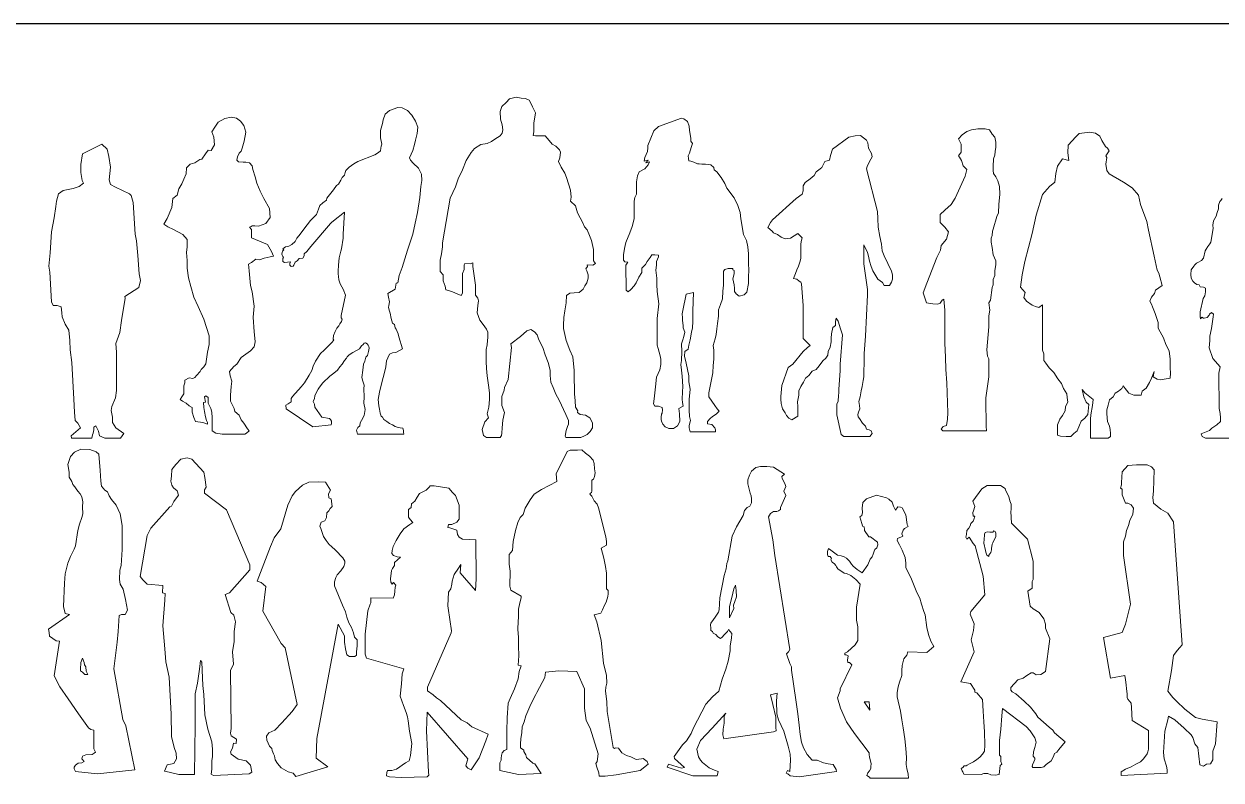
# Model space of a CAD drawing. Header units: centimetres. Extents: x 56177 to 99483, y 493 to 15482.
# Drawn here: x 56838 to 57518, y 4076 to 4505 of the extents above; entities that cross this region are included whole.
import ezdxf

# ---------------------------------------------------------------- set-up
doc = ezdxf.new("R2010")
doc.units = ezdxf.units.CM
doc.header["$MEASUREMENT"] = 0

msp = doc.modelspace()

# ---------------------------------------------------------------- linework, layer by layer
msp.add_lwpolyline([(56177.13, 3837.88), (58964.56, 3837.88), (58964.56, 4505.25), (56177.13, 4505.25)], close=True)
at = {"lineweight": 15}
for points in [[(57123.5, 4330.84), (57119.94, 4327.54), (57114.36, 4323.48), (57114.86, 4321.45), (57112.83, 4303.16), (57110.8, 4298.59), (57110.55, 4297.07), (57109.28, 4293.51), (57109.28, 4288.43), (57110.8, 4284.37), (57109.79, 4280.05), (57109.53, 4275.74), (57109.28, 4272.69), (57109.02, 4271.42), (57108.26, 4270.15), (57105.47, 4270.15), (57102.67, 4270.15), (57100.64, 4270.15), (57098.87, 4271.42), (57098.1, 4274.72), (57099.63, 4279.04), (57101.66, 4281.32), (57100.9, 4283.61), (57101.91, 4287.42), (57102.17, 4291.73), (57102.17, 4295.54), (57101.66, 4299.86), (57100.9, 4305.19), (57100.64, 4309.51), (57100.39, 4313.32), (57100.39, 4317.89), (57100.39, 4320.18), (57100.9, 4322.97), (57101.15, 4325.26), (57101.4, 4327.03), (57101.4, 4330.08), (57100.64, 4331.86), (57098.61, 4334.4), (57096.83, 4336.94), (57095.31, 4341), (57095.56, 4345.32), (57096.07, 4347.86), (57095.56, 4349.38), (57094.29, 4351.16), (57094.29, 4354.21), (57094.29, 4356.75), (57092.77, 4367.41), (57092.77, 4369.44), (57091.25, 4368.93), (57088.2, 4369.19), (57087.95, 4368.43), (57087.95, 4365.63), (57086.93, 4363.35), (57086.93, 4361.32), (57086.93, 4356.75), (57086.93, 4355.22), (57086.93, 4352.17), (57086.17, 4350.91), (57082.87, 4352.17), (57080.83, 4353.19), (57077.53, 4354.21), (57077.03, 4356.24), (57076.01, 4359.28), (57076.01, 4362.59), (57074.23, 4364.62), (57074.23, 4367.92), (57074.23, 4370.97), (57074.99, 4374.52), (57075.5, 4378.59), (57075.5, 4380.87), (57078.8, 4399.66), (57079.82, 4406.27), (57082.87, 4412.62), (57084.39, 4417.19), (57086.93, 4422.27), (57088.96, 4427.6), (57091.75, 4432.17), (57093.79, 4434.46), (57097.34, 4436.74), (57100.9, 4437.25), (57103.44, 4438.52), (57105.21, 4439.79), (57108.26, 4441.57), (57109.53, 4443.09), (57109.79, 4445.12), (57109.53, 4447.92), (57108.52, 4451.22), (57108.26, 4455.53), (57109.28, 4458.33), (57111.82, 4460.61), (57113.59, 4462.64), (57117.4, 4463.66), (57120.2, 4463.15), (57122.74, 4462.9), (57124.77, 4461.88), (57126.04, 4459.85), (57126.8, 4458.07), (57128.32, 4454.77), (57127.56, 4448.93), (57127.56, 4447.41), (57127.56, 4443.85), (57127.05, 4441.82), (57128.32, 4441.57), (57130.61, 4441.57), (57133.91, 4441.57), (57136.2, 4439.03), (57137.97, 4436.99), (57140.01, 4435.72), (57142.04, 4433.69), (57142.55, 4432.42), (57142.29, 4429.12), (57141.53, 4427.09), (57143.05, 4423.79), (57145.09, 4420.49), (57146.1, 4417.95), (57147.12, 4414.39), (57148.39, 4410.84), (57148.64, 4406.77), (57148.39, 4404.49), (57151.18, 4401.95), (57152.2, 4397.89), (57153.72, 4395.09), (57155.24, 4392.3), (57156.26, 4390.01), (57157.78, 4388.24), (57159.05, 4384.93), (57160.32, 4382.14), (57161.34, 4377.06), (57161.34, 4374.27), (57161.34, 4370.71), (57162.61, 4369.19), (57161.08, 4368.17), (57157.78, 4368.43), (57158.04, 4367.41), (57157.02, 4366.14), (57157.53, 4364.87), (57158.29, 4362.59), (57158.29, 4360.81), (57157.53, 4358.02), (57156.51, 4356.49), (57155.5, 4354.46), (57153.21, 4352.68), (57150.42, 4352.43), (57147.88, 4352.17), (57146.1, 4350.91), (57145.85, 4346.84), (57145.09, 4342.27), (57144.58, 4338.46), (57144.32, 4334.14), (57144.32, 4332.11), (57145.85, 4325.26), (57147.88, 4319.92), (57149.66, 4316.11), (57150.42, 4308.24), (57150.42, 4302.91), (57150.67, 4298.59), (57150.67, 4295.03), (57150.93, 4290.97), (57151.18, 4287.42), (57152.45, 4285.39), (57152.24, 4284.56), (57152.2, 4284.37), (57153.72, 4283.35), (57156.77, 4282.85), (57159.31, 4281.32), (57160.83, 4278.53), (57160.83, 4275.74), (57159.56, 4273.7), (57157.78, 4271.93), (57156.26, 4271.16), (57154.23, 4270.15), (57154.23, 4270.15), (57151.69, 4270.15), (57149.15, 4270.15), (57145.64, 4270.15), (57145.34, 4270.91), (57145.85, 4274.21), (57146.61, 4276.5), (57147.12, 4277.77), (57147.12, 4279.8), (57145.59, 4283.35), (57141.78, 4291.48), (57140.01, 4294.78), (57138.48, 4298.59), (57137.21, 4301.64), (57136.7, 4305.45), (57136.7, 4308.5), (57135.69, 4312.81), (57133.91, 4317.13), (57132.64, 4321.45), (57130.36, 4325.76), (57129.34, 4328.56), (57127.82, 4330.34), (57125.78, 4331.6), (57123.5, 4330.84)], [(56966.44, 4319.56), (56961.07, 4315.68), (56958.68, 4311.81), (56956.89, 4310.61), (56954.5, 4307.63), (56954.8, 4305.24), (56955.7, 4302.26), (56955.4, 4299.27), (56955.1, 4294.2), (56955.1, 4290.92), (56957.19, 4286.74), (56957.49, 4284.95), (56959.87, 4282.87), (56961.07, 4280.18), (56962.56, 4278.39), (56964.65, 4275.11), (56965.54, 4273.92), (56964.05, 4272.72), (56963.15, 4272.13), (56957.49, 4272.13), (56950.33, 4272.13), (56946.75, 4272.72), (56944.66, 4273.92), (56944.66, 4277.2), (56944.66, 4281.37), (56944.36, 4284.66), (56943.76, 4286.74), (56942.27, 4289.73), (56942.27, 4293.01), (56941.08, 4293.9), (56940.18, 4293.31), (56940.78, 4290.32), (56939.59, 4290.03), (56939.88, 4287.34), (56940.18, 4284.95), (56940.78, 4281.97), (56941.38, 4279.88), (56941.97, 4278.69), (56941.97, 4277.79), (56939.29, 4278.69), (56935.11, 4279.29), (56934.22, 4281.67), (56933.32, 4284.66), (56933.32, 4287.34), (56931.53, 4288.24), (56929.74, 4289.73), (56927.65, 4290.92), (56926.46, 4291.82), (56927.35, 4293.31), (56928.55, 4295.1), (56928.55, 4297.78), (56928.55, 4299.57), (56929.14, 4301.36), (56929.14, 4302.85), (56931.53, 4304.05), (56933.62, 4303.75), (56934.81, 4304.35), (56935.71, 4305.54), (56937.8, 4307.63), (56938.39, 4308.82), (56939.88, 4310.31), (56941.08, 4312.1), (56941.97, 4318.67), (56942.87, 4323.14), (56942.87, 4325.83), (56942.87, 4327.92), (56939.88, 4337.46), (56936.6, 4344.62), (56934.22, 4349.99), (56932.43, 4355.96), (56931.23, 4361.03), (56930.34, 4366.4), (56930.34, 4370.88), (56930.04, 4375.35), (56930.34, 4378.63), (56930.34, 4382.81), (56927.95, 4385.5), (56922.58, 4388.48), (56919.3, 4389.97), (56917.21, 4391.46), (56919, 4394.74), (56921.69, 4401.01), (56922.28, 4406.08), (56924.67, 4407.87), (56925.56, 4411.45), (56927.35, 4414.44), (56928.55, 4417.12), (56929.74, 4420.1), (56930.04, 4423.39), (56932.13, 4425.47), (56934.81, 4426.37), (56937.5, 4428.16), (56938.69, 4428.46), (56940.78, 4431.44), (56942.27, 4433.53), (56944.06, 4433.23), (56945.85, 4436.51), (56945.55, 4440.99), (56944.36, 4443.97), (56946.15, 4446.66), (56947.94, 4449.34), (56951.82, 4451.43), (56955.4, 4452.33), (56958.38, 4451.73), (56960.77, 4449.94), (56962.56, 4447.55), (56963.75, 4443.67), (56962.86, 4438.6), (56961.66, 4434.72), (56961.07, 4432.93), (56959.87, 4431.74), (56958.98, 4429.65), (56958.68, 4427.86), (56959.57, 4426.97), (56962.26, 4426.67), (56963.75, 4426.67), (56965.84, 4426.37), (56967.33, 4424.58), (56967.63, 4422.49), (56969.12, 4418.31), (56970.02, 4414.73), (56971.81, 4410.26), (56973.9, 4406.08), (56977.18, 4400.41), (56977.48, 4395.34), (56975.09, 4391.76), (56970.91, 4390.27), (56968.82, 4390.57), (56967.33, 4390.57), (56966.71, 4390.19), (56965.84, 4389.67), (56967.03, 4388.48), (56967.03, 4383.71), (56975.98, 4379.83), (56978.37, 4375.95), (56979.56, 4373.26), (56977.48, 4372.97), (56974.19, 4372.07), (56971.51, 4371.18), (56969.42, 4371.47), (56967.03, 4369.68), (56965.24, 4368.79), (56965.54, 4364.91), (56966.44, 4356.56), (56967.33, 4352.98), (56968.53, 4344.92), (56967.93, 4338.66), (56968.53, 4330.3), (56968.82, 4326.72), (56969.12, 4324.63), (56968.53, 4321.65), (56966.44, 4319.56)], [(57214.02, 4351.65), (57212.23, 4342.46), (57211.78, 4340.45), (57212.01, 4338.21), (57212.01, 4336.64), (57212.45, 4333.95), (57212.45, 4332.6), (57213.35, 4330.14), (57212.68, 4327.67), (57212.23, 4325.65), (57211.33, 4323.41), (57211.56, 4319.15), (57211.33, 4314), (57211.11, 4311.76), (57211.33, 4308.4), (57211.78, 4305.03), (57212.23, 4299.21), (57212.01, 4296.07), (57211.78, 4292.03), (57212.01, 4290.02), (57212.45, 4288), (57209.89, 4286.75), (57210.25, 4283.61), (57210.48, 4279.34), (57209.19, 4276.79), (57206.79, 4275.3), (57204.13, 4275.26), (57202.05, 4276.28), (57200.82, 4277.86), (57200.13, 4279.48), (57199.82, 4280.44), (57199.86, 4281.7), (57200.02, 4283.39), (57200.46, 4283.97), (57200.58, 4285.98), (57200.35, 4287.33), (57198.33, 4288), (57196.32, 4288), (57195.42, 4289.35), (57195.87, 4292.26), (57196.54, 4298.98), (57197.21, 4304.59), (57199.01, 4308.62), (57199.68, 4311.76), (57199.68, 4314.67), (57199.23, 4316.69), (57198.11, 4320.72), (57197.66, 4322.74), (57197.66, 4327.45), (57197.66, 4331.71), (57197.66, 4337.76), (57198.56, 4346.27), (57197.66, 4353.22), (57197.44, 4357.26), (57197.44, 4360.84), (57196.77, 4365.32), (57197.21, 4368.24), (57197.21, 4370.26), (57198.33, 4372.95), (57198.33, 4373.84), (57196.32, 4374.07), (57194.52, 4374.07), (57193.63, 4372.5), (57191.83, 4370.26), (57190.94, 4368.46), (57188.92, 4366.45), (57188.92, 4363.98), (57187.13, 4361.29), (57185.56, 4358.15), (57184.44, 4356.36), (57182.65, 4354.34), (57181.08, 4353), (57179.96, 4353.89), (57179.73, 4368.24), (57180.85, 4369.81), (57179.28, 4370.03), (57178.39, 4370.93), (57178.39, 4374.07), (57179.06, 4377.65), (57179.73, 4381.01), (57181.97, 4386.62), (57183.32, 4390.2), (57184.44, 4394.46), (57184.44, 4400.29), (57184.44, 4404.55), (57184.89, 4406.56), (57185.78, 4408.58), (57185.78, 4410.82), (57185.78, 4415.53), (57186.46, 4418.89), (57187.35, 4421.13), (57190.49, 4422.93), (57192.51, 4425.17), (57193.18, 4426.96), (57191.16, 4426.29), (57192.51, 4427.86), (57190.27, 4427.18), (57190.49, 4429.43), (57192.06, 4432.79), (57192.28, 4434.8), (57192.28, 4436.15), (57195.64, 4444.44), (57198.33, 4446.91), (57211.33, 4451.61), (57212.68, 4451.39), (57214.92, 4449.82), (57215.82, 4447.13), (57216.04, 4444.67), (57216.71, 4440.41), (57216.71, 4438.61), (57217.61, 4437.27), (57216.94, 4435.03), (57216.04, 4431.89), (57215.14, 4430.32), (57215.37, 4428.75), (57215.59, 4427.41), (57216.71, 4427.18), (57218.51, 4426.74), (57220.52, 4425.84), (57221.42, 4425.84), (57222.99, 4425.62), (57225.01, 4425.62), (57228.14, 4425.17), (57229.71, 4423.6), (57229.94, 4422.25), (57231.51, 4421.13), (57233.97, 4417.99), (57235.99, 4414.63), (57237.11, 4411.94), (57241.37, 4406.34), (57243.38, 4402.08), (57244.73, 4398.05), (57245.18, 4394.46), (57246.75, 4385.5), (57248.32, 4382.13), (57249.21, 4378.55), (57249.44, 4374.51), (57249.44, 4368.69), (57249.66, 4365.77), (57249.44, 4361.07), (57249.44, 4357.7), (57248.54, 4352.77), (57246.97, 4351.2), (57244.28, 4350.53), (57242.49, 4351.88), (57241.59, 4353.22), (57241.59, 4355.01), (57241.37, 4357.03), (57240.92, 4358.6), (57240.69, 4360.39), (57241.37, 4363.31), (57241.37, 4365.1), (57240.69, 4365.55), (57240.69, 4366.22), (57238.01, 4366.22), (57235.99, 4365.77), (57235.32, 4364.65), (57235.32, 4356.81), (57234.87, 4353.45), (57234.64, 4348.96), (57233.52, 4345.83), (57232.4, 4342.69), (57232.4, 4339.1), (57231.95, 4335.07), (57231.51, 4331.93), (57231.06, 4328.79), (57230.61, 4326.33), (57229.49, 4322.52), (57229.71, 4319.83), (57229.71, 4314.67), (57229.49, 4311.09), (57229.26, 4307.05), (57227.02, 4295.62), (57227.02, 4293.38), (57228.59, 4290.91), (57230.38, 4288.45), (57231.73, 4286.43), (57232.85, 4285.09), (57231.06, 4283.52), (57229.04, 4282.17), (57227.7, 4281.05), (57226.13, 4279.26), (57226.13, 4277.91), (57228.59, 4277.69), (57230.38, 4275.67), (57230.83, 4274.55), (57230.83, 4273.43), (57226.13, 4273.43), (57224.56, 4273.43), (57223.21, 4273.43), (57222.32, 4273.43), (57220.3, 4273.43), (57219.63, 4273.43), (57218.73, 4273.43), (57217.61, 4273.43), (57216.43, 4273.43), (57215.82, 4275.67), (57215.82, 4277.02), (57216.49, 4279.93), (57216.04, 4282.17), (57215.82, 4285.76), (57215.82, 4288.45), (57215.82, 4291.81), (57216.26, 4297.64), (57215.59, 4301.9), (57215.59, 4305.26), (57214.92, 4308.84), (57214.02, 4312.43), (57213.13, 4316.46), (57213.35, 4319.15), (57215.14, 4320.5), (57215.59, 4322.74), (57216.26, 4325.65), (57217.16, 4330.14), (57217.61, 4332.6), (57217.83, 4336.19), (57217.83, 4339.1), (57217.83, 4342.24), (57218.28, 4352.55), (57214.02, 4351.65)], [(57384.85, 4274.04), (57376.34, 4274.04), (57363.21, 4274.04), (57362.61, 4274.04), (57359.93, 4274.04), (57359.03, 4274.93), (57360.23, 4276.43), (57362.02, 4277.02), (57362.61, 4280.6), (57362.91, 4284.18), (57362.31, 4301.19), (57361.72, 4308.94), (57361.42, 4315.81), (57361.12, 4323.86), (57361.12, 4336.69), (57361.12, 4339.67), (57361.12, 4342.66), (57360.52, 4348.92), (57359.63, 4348.33), (57358.44, 4346.54), (57356.94, 4345.94), (57354.26, 4346.24), (57350.68, 4346.83), (57349.49, 4350.12), (57348.89, 4352.5), (57350.98, 4357.87), (57356.65, 4372.49), (57358.73, 4376.67), (57359.03, 4379.35), (57362.02, 4382.93), (57363.21, 4387.11), (57361.12, 4389.8), (57358.44, 4392.48), (57358.44, 4396.96), (57361.12, 4399.34), (57364.7, 4402.63), (57367.09, 4406.21), (57372.76, 4418.74), (57373.05, 4420.23), (57373.65, 4422.61), (57371.56, 4424.7), (57370.67, 4427.69), (57369.47, 4429.48), (57368.88, 4430.37), (57370.37, 4432.46), (57370.37, 4434.85), (57370.37, 4436.93), (57368.88, 4439.92), (57370.97, 4442.31), (57373.65, 4444.09), (57376.34, 4444.99), (57379.92, 4445.59), (57384.09, 4445.59), (57386.48, 4444.99), (57387.97, 4442.6), (57389.46, 4440.81), (57390.06, 4438.13), (57390.06, 4435.14), (57389.76, 4432.76), (57389.46, 4430.67), (57388.87, 4428.58), (57388.87, 4427.39), (57388.57, 4425.3), (57388.57, 4424.11), (57388.57, 4422.02), (57388.87, 4420.23), (57390.06, 4418.44), (57391.25, 4416.05), (57392.15, 4412.77), (57392.45, 4408.59), (57391.85, 4402.63), (57391.55, 4397.85), (57390.66, 4395.76), (57388.57, 4388.6), (57388.27, 4387.41), (57387.97, 4385.02), (57387.38, 4383.53), (57387.38, 4381.14), (57387.97, 4378.16), (57388.57, 4373.98), (57390.06, 4370.7), (57390.06, 4368.32), (57389.46, 4365.03), (57389.46, 4362.35), (57388.57, 4359.96), (57388.57, 4356.98), (57387.97, 4355.49), (57387.08, 4348.33), (57386.18, 4346.83), (57386.78, 4342.66), (57386.18, 4339.38), (57386.18, 4336.09), (57386.18, 4333.11), (57384.99, 4319.98), (57385.29, 4316.4), (57386.18, 4314.91), (57386.18, 4312.52), (57386.18, 4307.75), (57386.18, 4304.77), (57384.39, 4292.83), (57384.39, 4289.55), (57384.39, 4286.27), (57384.69, 4282.09), (57384.69, 4279.41), (57384.69, 4276.72), (57384.85, 4274.04)], [(57319.9, 4272.57), (57318.55, 4270.78), (57316.09, 4270.78), (57312.29, 4270.78), (57308.04, 4270.78), (57303.72, 4270.78), (57302.23, 4271.9), (57299.77, 4283.08), (57299.77, 4289.11), (57300.44, 4290.9), (57300.67, 4294.03), (57300.89, 4295.6), (57300.89, 4297.61), (57301.56, 4308.12), (57301.56, 4311.93), (57302.9, 4328.47), (57301.78, 4332.05), (57300.44, 4336.29), (57299.32, 4338.08), (57298.88, 4336.07), (57298.88, 4333.83), (57297.54, 4332.72), (57296.64, 4329.14), (57296.42, 4326.68), (57296.42, 4324.67), (57295.97, 4321.54), (57294.85, 4319.08), (57294.63, 4317.06), (57293.51, 4315.28), (57291.72, 4313.71), (57289.71, 4311.03), (57287.92, 4308.79), (57285.68, 4307.9), (57283.9, 4305.44), (57281.88, 4303.87), (57280.77, 4301.64), (57279.2, 4299.18), (57278.08, 4296.72), (57278.08, 4294.26), (57277.41, 4290.45), (57277.63, 4287.77), (57277.63, 4284.42), (57277.47, 4282.4), (57274.06, 4280.17), (57272.49, 4281.29), (57271.15, 4282.63), (57270.26, 4284.19), (57268.91, 4286.43), (57268.01, 4289.56), (57267.91, 4292.02), (57267.84, 4293.59), (57268.47, 4299.85), (57272.04, 4309.91), (57274.73, 4311.93), (57280.54, 4319.08), (57283, 4321.31), (57284.57, 4322.43), (57282.11, 4324.89), (57280.54, 4326.46), (57280.54, 4345.24), (57279.65, 4357.54), (57279.2, 4358.43), (57278.3, 4359.1), (57276.96, 4360.22), (57275.17, 4360.67), (57276.29, 4363.35), (57276.96, 4365.59), (57277.86, 4367.6), (57278.75, 4369.84), (57279.2, 4371.85), (57279.2, 4379.9), (57279.42, 4381.69), (57280.09, 4383.7), (57277.63, 4386.16), (57275.4, 4384.82), (57273.39, 4383.48), (57270.26, 4383.03), (57268.02, 4384.15), (57266.01, 4385.49), (57263.77, 4386.61), (57262.88, 4387.5), (57260.42, 4389.51), (57261.98, 4392.42), (57263.1, 4393.98), (57276.52, 4406.06), (57280.09, 4408.52), (57280.54, 4410.31), (57280.54, 4413.21), (57281.66, 4415.23), (57284.57, 4417.24), (57286.8, 4419.03), (57287.92, 4421.26), (57290.16, 4422.83), (57291.27, 4423.72), (57292.84, 4427.08), (57294.84, 4427.58), (57295.52, 4427.75), (57296.19, 4430.43), (57297.31, 4434.01), (57306.48, 4440.94), (57310.06, 4441.61), (57313.19, 4441.84), (57316.54, 4439.15), (57317.44, 4437.59), (57317.66, 4434.68), (57319.45, 4431.55), (57319.9, 4429.76), (57318.33, 4427.08), (57316.99, 4424.17), (57316.54, 4422.83), (57322.8, 4398.68), (57323.03, 4394.66), (57323.25, 4389.74), (57324.14, 4384.37), (57325.04, 4380.12), (57325.49, 4376.32), (57326.6, 4373.41), (57330.85, 4364.69), (57331.3, 4362.68), (57331.3, 4360.22), (57330.85, 4358.43), (57329.73, 4356.64), (57326.6, 4356.64), (57325.71, 4358.21), (57323.03, 4360.22), (57320.12, 4364.92), (57319.23, 4367.38), (57318.33, 4370.51), (57317.66, 4373.19), (57317.21, 4375.43), (57314.98, 4379.67), (57314.98, 4371.85), (57314.98, 4368.94), (57317.21, 4354.41), (57317.21, 4351.28), (57316.09, 4327.8), (57315.2, 4317.96), (57315.2, 4315.72), (57314.98, 4304.77), (57314.75, 4302.53), (57314.08, 4299.18), (57313.64, 4296.72), (57312.96, 4293.36), (57312.29, 4290.68), (57312.52, 4288.44), (57312.74, 4286.43), (57312.07, 4284.64), (57311.62, 4283.3), (57311.85, 4281.96), (57312.52, 4281.06), (57314.31, 4278.38), (57316.09, 4276.59), (57316.54, 4275.03), (57318.11, 4274.58), (57319.23, 4273.91), (57319.9, 4272.57)], [(56864.38, 4271.23), (56869.69, 4275.74), (56868.17, 4278.27), (56866.66, 4279.79), (56866.4, 4284.59), (56865.9, 4291.93), (56864.89, 4312.92), (56863.87, 4320), (56863.62, 4325.31), (56863.12, 4331.12), (56861.09, 4334.66), (56859.32, 4338.71), (56859.07, 4340.99), (56858.82, 4344.53), (56856.54, 4345.28), (56854.26, 4345.28), (56853.25, 4347.31), (56852.24, 4364.25), (56851.74, 4367.54), (56852.49, 4375.13), (56853.25, 4387.01), (56854.77, 4395.1), (56855.78, 4401.43), (56856.03, 4404.46), (56857.3, 4408.76), (56859.83, 4410.53), (56865.64, 4411.79), (56868.93, 4412.81), (56871.46, 4414.83), (56870.7, 4416.35), (56869.94, 4420.9), (56869.94, 4425.45), (56870.95, 4431.52), (56881.83, 4436.83), (56884.86, 4434.05), (56885.88, 4430), (56886.89, 4423.93), (56886.13, 4416.6), (56886.89, 4414.07), (56889.67, 4412.55), (56897.51, 4408.76), (56898.52, 4407.75), (56899.78, 4403.7), (56900.8, 4385.75), (56901.55, 4381.95), (56902.31, 4373.61), (56903.07, 4363.24), (56903.83, 4359.45), (56902.82, 4355.4), (56894.98, 4350.34), (56895.23, 4349.33), (56892.96, 4336.69), (56892.2, 4329.86), (56889.92, 4323.54), (56890.17, 4318.73), (56890.17, 4313.67), (56890.17, 4296.98), (56889.67, 4292.68), (56887.65, 4287.88), (56887.14, 4285.6), (56887.9, 4281.81), (56887.9, 4278.78), (56889.92, 4275.74), (56894.47, 4272.45), (56892.45, 4269.92), (56883.6, 4269.92), (56880.56, 4271.19), (56880.06, 4273.72), (56878.54, 4276.75), (56877.28, 4275.99), (56877.28, 4274.48), (56877.02, 4272.71), (56876.52, 4271.69), (56876.27, 4269.92), (56876.27, 4269.92), (56864.63, 4269.92), (56864.38, 4271.23)], [(57531.67, 4269.84), (57509.31, 4269.84), (57507.46, 4270.76), (57506.77, 4272.37), (57511.61, 4274.22), (57513, 4275.6), (57515.77, 4277.45), (57517.84, 4279.29), (57517.84, 4281.37), (57517.61, 4283.9), (57517.15, 4286.67), (57516.92, 4306.73), (57517.61, 4310.42), (57513.46, 4315.03), (57511.38, 4321.25), (57511.85, 4325.4), (57511.85, 4327.71), (57512.77, 4332.09), (57513.69, 4338.78), (57513.92, 4340.39), (57512.77, 4341.31), (57511.61, 4340.39), (57511.38, 4339.7), (57510.23, 4338.32), (57508.62, 4338.09), (57508.16, 4338.09), (57507.23, 4338.55), (57506.54, 4337.62), (57506.31, 4339.01), (57506.31, 4341.54), (57507.93, 4349.15), (57508.85, 4350.77), (57509.31, 4353.07), (57509.31, 4355.15), (57508.16, 4355.61), (57506.31, 4355.84), (57505.62, 4356.99), (57504.47, 4357.22), (57503.08, 4358.15), (57502.16, 4359.07), (57501.24, 4360.68), (57501.01, 4362.76), (57501.24, 4365.52), (57502.62, 4367.6), (57503.31, 4368.29), (57504.24, 4369.21), (57504.93, 4369.67), (57507, 4370.83), (57508.16, 4372.21), (57509.08, 4376.36), (57509.77, 4377.28), (57510.69, 4378.67), (57511.85, 4380.28), (57512.31, 4381.2), (57513.69, 4389.04), (57513.46, 4390.89), (57513.92, 4393.42), (57515.3, 4395.96), (57516, 4398.03), (57516.69, 4400.11), (57516.69, 4402.18), (57517.38, 4404.26), (57518.07, 4404.95), (57518.76, 4406.1)], [(56900.66, 4081.28), (56879.49, 4079.02), (56866.84, 4080.38), (56866.16, 4081.96), (56866.16, 4082.87), (56866.84, 4084), (56868.42, 4085.12), (56870.45, 4085.35), (56871.81, 4086.03), (56870.45, 4087.61), (56870.9, 4089.19), (56872.71, 4089.87), (56876.33, 4090.1), (56877.46, 4090.77), (56878.36, 4091.45), (56877.23, 4093.26), (56877.23, 4103.88), (56875.65, 4104.33), (56874.29, 4105.24), (56868.64, 4113.15), (56862.77, 4121.73), (56858.02, 4128.51), (56854.86, 4134.84), (56857.8, 4154.5), (56855.99, 4154.73), (56852.15, 4157.21), (56851.92, 4159.47), (56851.47, 4161.28), (56863.45, 4169.64), (56860.96, 4170.09), (56860.06, 4174.16), (56860.73, 4187.49), (56860.96, 4192.69), (56862.54, 4198.79), (56864.12, 4202.63), (56866.16, 4206.7), (56866.84, 4208.73), (56868.19, 4217.32), (56869.1, 4220.94), (56870.45, 4224.78), (56871.13, 4226.81), (56870.9, 4230.88), (56871.13, 4233.59), (56870.45, 4236.53), (56869.55, 4238.11), (56868.19, 4239.69), (56867.29, 4241.05), (56866.61, 4242.18), (56865.48, 4243.53), (56864.8, 4245.12), (56863.22, 4247.6), (56863.22, 4250.54), (56862.54, 4254.83), (56864.12, 4259.35), (56866.38, 4261.84), (56870, 4263.65), (56874.97, 4263.42), (56878.59, 4262.06), (56880.17, 4260.71), (56880.85, 4251.44), (56881.07, 4248.51), (56881.3, 4245.34), (56881.75, 4242.63), (56883.56, 4240.37), (56885.14, 4239.24), (56886.04, 4236.98), (56887.4, 4234.95), (56890.11, 4231.78), (56892.37, 4226.81), (56893.5, 4220.26), (56893.5, 4213.25), (56893.5, 4206.47), (56892.82, 4197.44), (56892.15, 4194.72), (56891.92, 4189.53), (56892.37, 4186.81), (56893.95, 4184.1), (56895.31, 4178.23), (56896.44, 4172.13), (56895.08, 4169.64), (56893.05, 4169.64), (56891.69, 4168.96), (56891.24, 4159.92), (56890.56, 4153.82), (56888.76, 4138.68), (56893.73, 4109.98), (56895.53, 4106.37), (56900.66, 4081.28)], [(57148.13, 4262.92), (57150.81, 4262.92), (57152.26, 4262.92), (57154.74, 4263.13), (57156.8, 4261.27), (57159.07, 4259.62), (57161.14, 4257.35), (57161.76, 4255.49), (57161.96, 4252.39), (57162.38, 4250.12), (57161.96, 4248.06), (57161.35, 4246.61), (57160.52, 4245.99), (57160.52, 4243.93), (57160.52, 4239.8), (57160.31, 4238.97), (57159.69, 4238.56), (57159.28, 4237.94), (57160.52, 4236.91), (57161.76, 4234.22), (57163.41, 4232.36), (57164.24, 4230.3), (57165.68, 4224.31), (57166.92, 4219.56), (57168.37, 4213.78), (57168.78, 4211.09), (57168.78, 4209.03), (57165.68, 4207.38), (57167.33, 4201.59), (57168.16, 4196.84), (57168.78, 4193.13), (57168.78, 4189), (57168.78, 4185.9), (57168.78, 4184.25), (57169.81, 4183.21), (57169.81, 4181.36), (57169.61, 4179.91), (57168.57, 4176.61), (57167.54, 4174.54), (57166.51, 4172.27), (57165.48, 4170.41), (57164.86, 4170.2), (57161.76, 4169.38), (57163.2, 4165.45), (57165.68, 4154.92), (57167.13, 4141.91), (57168.78, 4134.89), (57168.99, 4130.56), (57168.37, 4128.28), (57168.16, 4126.01), (57168.99, 4120.23), (57169.19, 4114.45), (57172.5, 4094), (57173.32, 4093.39), (57174.15, 4093.8), (57175.59, 4093.59), (57177.45, 4090.91), (57180.14, 4089.46), (57182.62, 4088.63), (57185.71, 4087.19), (57188.6, 4087.6), (57189.64, 4087.81), (57191.91, 4086.16), (57192.53, 4084.51), (57187.98, 4081), (57174.36, 4078.52), (57167.95, 4077.69), (57164.65, 4077.69), (57164.44, 4079.55), (57163.2, 4082.85), (57162.79, 4084.92), (57163.41, 4086.16), (57164.03, 4090.49), (57159.49, 4104.95), (57157.22, 4109.29), (57156.18, 4116.31), (57156.18, 4121.26), (57156.18, 4127.46), (57151.85, 4137.16), (57141.73, 4137.58), (57135.95, 4136.96), (57134.09, 4136.75), (57133.67, 4133.86), (57129.13, 4125.19), (57128.51, 4124.15), (57127.69, 4122.5), (57125.21, 4117.34), (57122.94, 4111.97), (57121.9, 4108.67), (57120.87, 4105.78), (57120.66, 4102.47), (57120.04, 4098.96), (57119.84, 4096.07), (57119.84, 4093.8), (57121.7, 4092.56), (57121.7, 4091.73), (57122.94, 4089.87), (57123.35, 4088.43), (57126.86, 4085.12), (57128.1, 4084.71), (57131.61, 4079.34), (57118.81, 4078.72), (57108.07, 4081), (57108.07, 4083.27), (57108.07, 4085.33), (57108.89, 4086.78), (57108.89, 4088.02), (57109.1, 4089.46), (57109.51, 4090.91), (57110.55, 4092.35), (57112.2, 4092.97), (57112.2, 4097.1), (57112.2, 4103.3), (57112.4, 4110.94), (57112.82, 4119.2), (57114.06, 4121.88), (57116.53, 4127.46), (57118.6, 4133.03), (57119.22, 4137.16), (57120.25, 4140.47), (57118.6, 4140.88), (57119.01, 4146.04), (57118.81, 4151.83), (57118.81, 4156.78), (57118.39, 4161.12), (57118.6, 4165.87), (57118.81, 4167.93), (57118.81, 4170.2), (57118.81, 4172.68), (57119.43, 4176.19), (57120.25, 4179.08), (57120.25, 4180.12), (57114.47, 4183.42), (57113.85, 4185.69), (57114.06, 4194.16), (57113.44, 4198.29), (57113.44, 4200.35), (57113.44, 4203.66), (57115.29, 4205.93), (57115.71, 4211.09), (57116.95, 4217.29), (57118.39, 4221.83), (57119.63, 4224.72), (57121.49, 4226.37), (57122.52, 4230.09), (57125.41, 4234.84), (57127.69, 4237.94), (57131.82, 4240.62), (57140.49, 4245.17), (57140.08, 4249.5), (57146.48, 4262.31), (57148.13, 4262.92)], [(56930.3, 4258.68), (56933.08, 4257.83), (56939.94, 4250.54), (56940.37, 4247.54), (56941.23, 4241.97), (56940.15, 4240.47), (56940.15, 4238.54), (56952.8, 4229.11), (56966.09, 4197.82), (56966.09, 4195.03), (56954.51, 4181.96), (56951.94, 4180.89), (56955.16, 4170.82), (56956.87, 4169.32), (56957.94, 4165.46), (56957.08, 4159.89), (56957.08, 4154.31), (56956.23, 4148.31), (56956.66, 4141.46), (56954.94, 4137.81), (56955.37, 4104.81), (56954.94, 4102.24), (56955.37, 4100.74), (56958.37, 4098.81), (56958.16, 4096.24), (56956.66, 4096.45), (56956.23, 4093.66), (56954.94, 4091.52), (56955.37, 4090.24), (56959.44, 4087.45), (56963.94, 4086.38), (56966.3, 4084.02), (56967.16, 4079.95), (56965.66, 4079.09), (56945.3, 4078.02), (56944.01, 4078.88), (56944.44, 4081.66), (56944.44, 4084.45), (56944.44, 4086.59), (56944.87, 4088.73), (56944.87, 4091.52), (56944.87, 4093.02), (56944.44, 4097.31), (56942.08, 4104.38), (56940.37, 4112.52), (56939.94, 4124.1), (56939.3, 4129.24), (56939.08, 4133.53), (56938.65, 4142.53), (56938.01, 4143.38), (56937.37, 4138.46), (56936.3, 4130.53), (56935.01, 4124.53), (56935.01, 4114.67), (56935.01, 4110.17), (56935.01, 4106.74), (56934.58, 4078.66), (56925.58, 4078.66), (56920.22, 4079.95), (56917.44, 4080.59), (56918.94, 4084.23), (56922.8, 4084.88), (56924.3, 4087.66), (56924.08, 4090.88), (56923.01, 4094.09), (56921.51, 4100.31), (56921.29, 4112.95), (56920.22, 4133.95), (56918.29, 4142.74), (56917.65, 4150.03), (56916.58, 4163.1), (56917.65, 4177.68), (56917.87, 4181.53), (56916.37, 4181.96), (56916.58, 4186.03), (56907.58, 4186.89), (56905.22, 4189.25), (56903.72, 4191.18), (56907.58, 4214.54), (56909.72, 4218.61), (56920.44, 4230.83), (56921.51, 4231.25), (56922.8, 4233.82), (56925.37, 4237.47), (56924.72, 4239.83), (56922.58, 4241.54), (56921.72, 4243.04), (56921.08, 4245.4), (56921.51, 4248.18), (56921.72, 4252.04), (56923.87, 4254.83), (56926.87, 4257.83), (56930.3, 4258.68)], [(57256.25, 4253.76), (57259.92, 4253.76), (57263.81, 4253.3), (57269.99, 4249.41), (57268.39, 4248.04), (57268.62, 4246.89), (57270.22, 4244.14), (57270.68, 4242.31), (57269.54, 4239.79), (57270.68, 4237.27), (57267.7, 4230.4), (57267.7, 4229.26), (57266.56, 4228.57), (57265.64, 4228.11), (57263.81, 4228.11), (57261.98, 4226.97), (57260.83, 4225.14), (57263.35, 4212.08), (57264.5, 4203.15), (57272.97, 4149.8), (57272.28, 4148.42), (57271.14, 4147.28), (57272.97, 4141.78), (57273.89, 4139.95), (57273.89, 4137.89), (57276.41, 4121.17), (57277.55, 4113.16), (57278.24, 4106.75), (57278.92, 4101.48), (57279.61, 4097.13), (57280.76, 4093.92), (57282.82, 4090.03), (57285.79, 4086.82), (57288.54, 4086.82), (57292.21, 4085.22), (57294.73, 4084.76), (57296.1, 4084.53), (57297.7, 4084.31), (57299.3, 4081.56), (57299.53, 4080.41), (57278.24, 4077.44), (57273.2, 4077.89), (57271.83, 4079.04), (57270.91, 4079.5), (57271.6, 4080.87), (57272.97, 4080.41), (57273.2, 4083.62), (57273.43, 4086.82), (57273.2, 4090.26), (57272.05, 4094.84), (57269.54, 4103.31), (57266.56, 4109.72), (57265.64, 4113.16), (57265.41, 4120.49), (57265.87, 4124.84), (57261.98, 4123.92), (57263.35, 4118.43), (57264.96, 4111.33), (57264.96, 4107.66), (57264.96, 4105.37), (57265.19, 4103.54), (57263.81, 4102.85), (57235.42, 4098.96), (57234.96, 4101.25), (57235.19, 4104.46), (57235.64, 4107.89), (57235.64, 4111.79), (57236.56, 4113.62), (57228.77, 4104.92), (57222.13, 4098.05), (57220.07, 4093.01), (57220.99, 4088.66), (57222.13, 4086.82), (57223.28, 4085.45), (57227.17, 4082.47), (57230.15, 4081.1), (57232.21, 4080.41), (57231.75, 4077.89), (57217.78, 4077.89), (57203.36, 4082.93), (57204.04, 4084.53), (57211.37, 4082.24), (57213.2, 4082.7), (57207.48, 4087.74), (57207.25, 4088.89), (57212.06, 4095.53), (57214.35, 4097.82), (57216.87, 4101.94), (57218.24, 4105.14), (57225.34, 4118.65), (57229, 4122.78), (57232.67, 4125.98), (57234.5, 4132.85), (57236.56, 4138.58), (57237.93, 4143.16), (57239.08, 4148.88), (57239.08, 4151.86), (57239.77, 4156.21), (57240, 4158.73), (57238.16, 4161.02), (57237.48, 4159.87), (57235.64, 4158.04), (57234.5, 4156.67), (57233.58, 4155.98), (57231.98, 4156.9), (57230.84, 4158.27), (57229.46, 4158.96), (57229, 4159.87), (57228.09, 4160.56), (57228.09, 4161.93), (57227.86, 4163.77), (57228.09, 4164.68), (57229.69, 4166.74), (57230.61, 4168.12), (57232.44, 4170.87), (57232.9, 4172.24), (57233.13, 4179.11), (57235.64, 4191.7), (57236.79, 4195.6), (57237.25, 4198.57), (57237.71, 4200.18), (57240.22, 4214.15), (57242.74, 4219.41), (57246.41, 4225.82), (57247.32, 4228.8), (57248.7, 4230.4), (57250.3, 4231.09), (57251.22, 4233.15), (57251.22, 4235.44), (57250.99, 4237.04), (57250.53, 4238.65), (57249.84, 4240.94), (57249.15, 4243.91), (57249.15, 4246.21), (57250.07, 4248.72), (57251.22, 4251.01), (57253.74, 4253.07), (57256.25, 4253.76)], [(57470.16, 4254.64), (57473.71, 4254.64), (57476.2, 4254.64), (57478.68, 4253.58), (57480.11, 4251.8), (57479.75, 4239.72), (57479.39, 4236.17), (57479.75, 4232.97), (57484.01, 4229.42), (57487.92, 4227.29), (57491.12, 4222.31), (57496.09, 4152.33), (57494.67, 4150.9), (57493.25, 4149.13), (57491.12, 4146.29), (57490.05, 4137.76), (57487.92, 4126.04), (57490.76, 4122.48), (57492.9, 4120.35), (57497.51, 4115.73), (57503.55, 4111.12), (57507.46, 4110.05), (57515.99, 4108.63), (57514.92, 4096.19), (57513.5, 4091.93), (57513.5, 4089.44), (57513.5, 4086.96), (57512.08, 4084.83), (57509.95, 4084.47), (57508.17, 4083.4), (57506.04, 4084.11), (57504.97, 4094.06), (57503.2, 4096.19), (57502.13, 4099.75), (57501.07, 4101.17), (57497.16, 4105.08), (57491.83, 4109.69), (57488.28, 4111.83), (57487.92, 4109.69), (57486.14, 4103.3), (57485.43, 4091.22), (57485.79, 4087.67), (57487.21, 4083.4), (57487.57, 4081.27), (57487.57, 4079.5), (57461.28, 4078.08), (57461.28, 4080.21), (57463.76, 4081.63), (57466.96, 4083.05), (57469.8, 4084.47), (57472.29, 4085.89), (57474.07, 4087.67), (57476.2, 4090.51), (57476.55, 4091.58), (57476.91, 4093), (57476.91, 4095.48), (57476.91, 4097.26), (57476.91, 4098.68), (57476.91, 4100.46), (57476.91, 4103.65), (57467.67, 4109.34), (57467.32, 4116.8), (57466.96, 4119.29), (57465.18, 4121.42), (57464.83, 4122.48), (57464.83, 4124.62), (57464.47, 4127.46), (57464.12, 4129.59), (57463.76, 4132.43), (57463.41, 4134.92), (57455.24, 4133.5), (57451.33, 4156.59), (57461.99, 4159.43), (57463.76, 4164.05), (57466.6, 4175.42), (57462.7, 4203.13), (57462.7, 4207.75), (57462.7, 4210.94), (57463.76, 4214.14), (57464.47, 4217.34), (57465.54, 4220.18), (57466.25, 4223.02), (57468.03, 4226.58), (57468.38, 4230.13), (57466.96, 4231.91), (57465.18, 4232.97), (57463.76, 4232.97), (57462.7, 4235.81), (57461.99, 4237.59), (57461.99, 4239.01), (57461.99, 4240.79), (57460.92, 4241.5), (57461.63, 4243.27), (57461.63, 4244.7), (57461.99, 4250.73), (57465.18, 4254.29), (57470.16, 4254.64)], [(57027, 4155.29), (57027, 4153.66), (57027, 4151.81), (57026.79, 4150.18), (57026.59, 4148.34), (57026.59, 4146.5), (57025.77, 4145.68), (57022.7, 4145.68), (57021.07, 4146.7), (57020.45, 4150.18), (57019.84, 4153.86), (57019.84, 4157.54), (57016.16, 4164.08), (57004.1, 4099.06), (57003.69, 4088.02), (57010.43, 4083.11), (56992.24, 4077.59), (56990.6, 4079.43), (56987.74, 4080.25), (56983.85, 4082.5), (56981.81, 4084.95), (56980.38, 4087), (56979.97, 4089.25), (56979.56, 4090.47), (56978.74, 4092.31), (56978.54, 4093.54), (56977.11, 4094.77), (56975.67, 4098.24), (56975.47, 4100.49), (56976.9, 4102.33), (56980.17, 4103.97), (56984.26, 4108.06), (56989.99, 4114.4), (56992.85, 4118.49), (56986.1, 4150.59), (56983.85, 4153.04), (56973.42, 4171.44), (56975.06, 4185.55), (56972.4, 4187.8), (56970.15, 4188.62), (56977.72, 4208.25), (56979.76, 4213.16), (56983.65, 4218.27), (56987.53, 4231.76), (56989.99, 4237.08), (56992.03, 4239.53), (56995.92, 4243.21), (56999.6, 4244.85), (57005.32, 4245.05), (57009, 4244.85), (57011.87, 4240.35), (57010.64, 4238.1), (57010.84, 4235.85), (57012.27, 4235.44), (57012.89, 4230.94), (57011.66, 4229.92), (57010.84, 4228.49), (57009.82, 4227.47), (57009.62, 4224.81), (57008.59, 4222.77), (57006.55, 4222.15), (57005.73, 4219.9), (57006.34, 4218.47), (57007.98, 4213.97), (57009.41, 4211.72), (57011.05, 4209.48), (57012.48, 4208.25), (57014.73, 4206.2), (57018.82, 4201.91), (57020.04, 4199.87), (57020.04, 4198.84), (57019.43, 4196.8), (57017.79, 4194.34), (57015.75, 4192.1), (57014.93, 4190.66), (57014.11, 4188.21), (57014.11, 4185.96), (57018.61, 4174.92), (57020.45, 4171.04), (57021.07, 4168.17), (57022.29, 4164.9), (57023.72, 4162.24), (57024.95, 4159.18), (57025.56, 4156.72), (57027, 4155.29)], [(57066.26, 4240.21), (57067.91, 4242.06), (57068.52, 4242.68), (57070.78, 4242.68), (57079.21, 4241.44), (57081.27, 4238.97), (57082.91, 4237.33), (57084.97, 4231.78), (57084.97, 4227.87), (57084.97, 4223.76), (57083.74, 4222.12), (57080.86, 4220.68), (57079.01, 4220.68), (57078.6, 4219.03), (57079.62, 4218.83), (57083.74, 4217.59), (57084.15, 4215.13), (57084.97, 4213.48), (57086.82, 4212.45), (57094.43, 4212.04), (57094.63, 4189.84), (57094.22, 4183.26), (57085.59, 4193.33), (57086, 4198.06), (57084.56, 4196.01), (57082.09, 4192.31), (57081.06, 4188.61), (57080.86, 4186.76), (57080.24, 4184.29), (57079.01, 4182.23), (57078.6, 4174.63), (57078.8, 4173.19), (57080.65, 4160.24), (57080.45, 4159.21), (57067.08, 4128.37), (57067.08, 4126.31), (57070.17, 4124.05), (57072.22, 4122.2), (57074.48, 4120.76), (57086.2, 4109.66), (57089.49, 4108.02), (57092.16, 4105.76), (57101.42, 4101.64), (57100.18, 4097.74), (57096.48, 4088.08), (57091.75, 4081.29), (57089.9, 4082.32), (57088.88, 4083.55), (57089.9, 4087.66), (57066.88, 4114.19), (57066.47, 4103.49), (57067.49, 4080.06), (57067.7, 4078.21), (57066.88, 4077.39), (57052.08, 4076.97), (57045.5, 4077.39), (57043.65, 4078), (57043.85, 4079.85), (57044.26, 4080.88), (57046.73, 4080.88), (57049.4, 4081.7), (57054.54, 4085.4), (57056.6, 4086.43), (57057.42, 4089.51), (57058.04, 4096.3), (57056.8, 4103.29), (57055.98, 4109.25), (57055.57, 4111.51), (57054.95, 4113.98), (57053.31, 4117.89), (57051.46, 4123.23), (57052.28, 4130.22), (57052.69, 4135.98), (57053.51, 4138.65), (57032.34, 4144.82), (57031.52, 4147.08), (57031.52, 4154.68), (57031.52, 4158.39), (57033.16, 4171.75), (57034.4, 4175.45), (57034.81, 4176.27), (57034.81, 4179.15), (57047.55, 4178.94), (57048.17, 4180.79), (57048.38, 4182.85), (57048.58, 4185.11), (57048.99, 4186.34), (57047.76, 4187.78), (57046.94, 4186.76), (57046.11, 4187.99), (57045.91, 4189.84), (57046.53, 4194.57), (57047.14, 4195.8), (57048.17, 4197.45), (57048.17, 4199.09), (57051.67, 4202.17), (57049.81, 4202.38), (57047.76, 4203.2), (57046.73, 4204.23), (57046.94, 4206.08), (57047.55, 4208.34), (57049.2, 4211.63), (57051.46, 4215.54), (57053.51, 4218.21), (57057.01, 4220.68), (57058.66, 4221.91), (57057.22, 4223.56), (57056.19, 4224.99), (57056.19, 4227.26), (57056.19, 4229.31), (57057.66, 4230.4), (57057.99, 4232.6), (57059.87, 4234.06), (57061.09, 4236.35), (57062.39, 4238.38), (57066.26, 4240.21)], [(57410.29, 4136.41), (57407.73, 4134.91), (57405.6, 4133.42), (57402.61, 4132.57), (57398.56, 4128.09), (57398.56, 4126.6), (57399.41, 4125.75), (57401.54, 4124.47), (57406.24, 4120.42), (57409.86, 4117.01), (57412.84, 4113.17), (57413.91, 4111.25), (57420.52, 4105.5), (57422.44, 4103.79), (57423.5, 4102.3), (57429.47, 4097.18), (57425.85, 4092.92), (57424.78, 4091.43), (57423.5, 4090.57), (57422.86, 4088.87), (57421.58, 4086.52), (57418.81, 4084.39), (57417.32, 4083.11), (57415.83, 4082.69), (57413.27, 4082.69), (57411.14, 4082.69), (57410.71, 4083.32), (57410.92, 4084.18), (57411.78, 4085.88), (57412.2, 4087.16), (57412.2, 4088.01), (57411.35, 4089.08), (57411.56, 4091.64), (57412.2, 4093.98), (57413.06, 4096.97), (57412.2, 4099.53), (57409.64, 4103.58), (57407.3, 4105.92), (57393.87, 4116.15), (57393.44, 4112.1), (57393.02, 4104.43), (57392.16, 4098.03), (57392.16, 4095.05), (57392.16, 4092.28), (57392.16, 4089.72), (57393.02, 4088.87), (57393.02, 4086.95), (57393.02, 4086.1), (57393.44, 4084.6), (57392.59, 4083.75), (57391.95, 4078.63), (57389.82, 4078.21), (57387.26, 4078.42), (57385.56, 4079.27), (57383.21, 4079.27), (57381.72, 4078.63), (57371.91, 4078.85), (57371.27, 4080.13), (57371.06, 4080.77), (57370.55, 4081.79), (57370.42, 4082.05), (57371.27, 4082.69), (57372.13, 4083.54), (57373.19, 4083.54), (57373.83, 4083.96), (57375.11, 4084.82), (57377.45, 4085.88), (57379.37, 4087.16), (57381.08, 4088.44), (57382.57, 4090.15), (57383.64, 4091.85), (57383.85, 4095.26), (57383.64, 4102.94), (57383.21, 4108.69), (57383, 4114.66), (57382.57, 4121.27), (57379.37, 4125.11), (57378.09, 4125.53), (57378.09, 4126.6), (57375.75, 4130.44), (57370.21, 4131.29), (57377.88, 4148.35), (57376.17, 4155.17), (57377.45, 4160.5), (57377.88, 4164.33), (57375.54, 4169.88), (57375.96, 4171.37), (57383.85, 4180.75), (57383, 4191.41), (57378.31, 4208.68), (57377.24, 4209.96), (57375.96, 4212.09), (57375.32, 4212.94), (57374.9, 4213.58), (57373.62, 4212.51), (57372.98, 4213.58), (57373.4, 4215.07), (57373.62, 4217.42), (57374.68, 4218.7), (57375.54, 4219.97), (57375.96, 4221.25), (57377.24, 4222.75), (57377.67, 4223.6), (57378.09, 4225.52), (57377.24, 4225.52), (57377.03, 4227.65), (57377.45, 4228.5), (57378.09, 4231.06), (57377.03, 4234.05), (57382.14, 4241.08), (57385.13, 4243), (57388.54, 4243), (57392.8, 4243), (57395.36, 4241.29), (57395.57, 4240.23), (57397.49, 4236.6), (57398.13, 4234.26), (57398.77, 4232.34), (57398.77, 4230.63), (57398.77, 4229.35), (57398.56, 4228.08), (57398.99, 4221.47), (57408.15, 4212.51), (57411.35, 4199.94), (57411.35, 4189.49), (57410.71, 4188.42), (57410.71, 4186.72), (57410.71, 4184.59), (57408.36, 4182.88), (57409.64, 4174.35), (57411.35, 4172.86), (57414.76, 4170.73), (57417.32, 4167.11), (57418.39, 4164.12), (57418.39, 4161.77), (57420.73, 4155.81), (57418.39, 4137.26), (57415.61, 4135.55), (57413.06, 4135.34), (57411.35, 4136.41), (57410.29, 4136.41)], [(57322.36, 4237.51), (57327.98, 4236), (57329.37, 4235.21), (57331.16, 4233.42), (57331.96, 4231.23), (57333.15, 4228.85), (57334.34, 4230.83), (57335.93, 4230.64), (57336.93, 4230.24), (57338.92, 4226.26), (57339.71, 4220.69), (57340.31, 4219.7), (57338.12, 4218.51), (57337.52, 4217.51), (57336.73, 4215.52), (57337.33, 4214.13), (57336.13, 4213.53), (57335.54, 4213.34), (57334.14, 4212.74), (57333.94, 4211.74), (57335.34, 4209.16), (57336.93, 4206.18), (57338.52, 4202), (57338.92, 4198.82), (57338.92, 4196.23), (57341.7, 4190.67), (57345.28, 4182.12), (57346.87, 4178.93), (57347.86, 4175.55), (57349.26, 4171.38), (57349.85, 4169.39), (57350.85, 4162.23), (57351.84, 4158.25), (57353.23, 4154.48), (57354.82, 4151.49), (57350.85, 4148.11), (57340.11, 4148.31), (57339.51, 4146.52), (57337.72, 4144.33), (57336.93, 4140.56), (57336.73, 4137.77), (57336.73, 4134.99), (57335.34, 4131.21), (57334.54, 4128.43), (57333.94, 4125.24), (57333.94, 4122.86), (57335.93, 4114.7), (57336.73, 4109.73), (57337.52, 4105.16), (57338.32, 4099), (57338.92, 4093.43), (57339.31, 4088.26), (57339.11, 4084.28), (57339.51, 4082.09), (57340.31, 4078.91), (57340.51, 4076.53), (57318.63, 4076.53), (57318.24, 4077.12), (57316.84, 4078.12), (57317.44, 4079.71), (57318.24, 4080.7), (57319.03, 4082.09), (57319.03, 4083.09), (57319.23, 4084.88), (57318.24, 4088.46), (57318.04, 4090.05), (57318.04, 4091.04), (57309.68, 4101.98), (57305.31, 4108.54), (57301.73, 4116.29), (57300.14, 4122.26), (57301.53, 4126.24), (57301.53, 4127.43), (57308.29, 4140.95), (57307.7, 4141.55), (57306.9, 4142.35), (57305.91, 4142.35), (57305.71, 4143.74), (57306.1, 4146.12), (57305.11, 4146.72), (57304.32, 4146.72), (57304.32, 4147.71), (57305.71, 4148.31), (57310.08, 4152.29), (57311.67, 4154.87), (57311.67, 4162.63), (57310.88, 4166.41), (57310.88, 4173.76), (57313.07, 4186.89), (57310.48, 4189.47), (57307.7, 4191.86), (57305.31, 4192.85), (57303.92, 4193.05), (57302.53, 4194.05), (57301.53, 4194.64), (57300.34, 4195.64), (57299.54, 4196.63), (57299.15, 4197.43), (57298.35, 4198.42), (57297.16, 4199.42), (57296.36, 4200.61), (57296.76, 4201.4), (57295.96, 4202.6), (57294.77, 4202.6), (57294.37, 4203.79), (57294.37, 4205.38), (57294.97, 4207.17), (57295.57, 4206.77), (57300.14, 4203.39), (57302.13, 4203), (57303.92, 4202.4), (57305.31, 4201.6), (57306.9, 4200.01), (57308.09, 4198.22), (57309.09, 4197.03), (57311.28, 4195.24), (57314.06, 4193.25), (57317.44, 4197.83), (57318.63, 4201.01), (57319.83, 4202.4), (57320.42, 4203.99), (57321.02, 4205.58), (57321.42, 4206.57), (57322.41, 4207.57), (57323.01, 4209.16), (57322.81, 4210.75), (57318.83, 4213.73), (57317.84, 4213.73), (57315.45, 4217.31), (57315.45, 4217.91), (57315.25, 4219.5), (57314.26, 4219.9), (57314.06, 4220.69), (57313.86, 4221.29), (57312.87, 4225.07), (57313.86, 4225.86), (57314.26, 4227.65), (57314.06, 4230.04), (57314.46, 4233.22), (57316.65, 4235.41), (57322.36, 4237.51)], [(57388.97, 4217.2), (57389.82, 4216.78), (57390.03, 4215.92), (57390.03, 4214.01), (57388.33, 4210.38), (57388.11, 4209.53), (57387.69, 4207.18), (57387.69, 4206.33), (57387.26, 4204.84), (57386.19, 4203.35), (57386.19, 4202.49), (57384.92, 4203.35), (57384.49, 4205.05), (57384.28, 4205.91), (57383.21, 4210.17), (57383.64, 4214.65), (57383.64, 4215.29), (57384.06, 4216.14), (57385.34, 4216.56), (57386.62, 4216.35), (57387.69, 4216.35), (57388.33, 4216.35), (57388.97, 4217.2)]]:
    msp.add_lwpolyline(points, dxfattribs=at)
at = {"lineweight": 15, "flags": 128}
for points in [[(56984.86, 4377.49), (56986.32, 4378.53), (56988.19, 4378.94), (56989.85, 4379.98), (56991.72, 4381.64), (56992.76, 4383.51), (56993.8, 4384.76), (56998.57, 4390.99), (57000.44, 4393.49), (57002.73, 4395.77), (57003.98, 4397.02), (57005.02, 4399.93), (57005.85, 4402.01), (57007.51, 4403.67), (57009.59, 4405.12), (57009.79, 4406.16), (57013.53, 4410.94), (57015.2, 4413.43), (57016.44, 4414.26), (57017.69, 4416.55), (57018.52, 4418), (57019.77, 4419.25), (57020.18, 4420.91), (57020.6, 4421.95), (57022.47, 4423.82), (57025.17, 4425.69), (57027.45, 4427.15), (57037.01, 4430.89), (57039.09, 4432.13), (57040.34, 4433.17), (57040.54, 4434.63), (57040.75, 4435.87), (57040.96, 4436.91), (57040.34, 4440.44), (57040.34, 4442.31), (57040.34, 4444.6), (57041.38, 4448.75), (57041.79, 4450.83), (57043.04, 4453.95), (57045.32, 4456.03), (57050.1, 4457.69), (57052.6, 4457.48), (57055.71, 4456.03), (57058.2, 4453.33), (57060.28, 4450), (57061.53, 4446.68), (57061.11, 4442.94), (57060.28, 4439.2), (57059.66, 4436.7), (57058.62, 4433.38), (57057.79, 4431.3), (57056.75, 4429.22), (57057.37, 4427.77), (57058.83, 4426.11), (57061.94, 4423.2), (57063.61, 4419.87), (57063.81, 4416.34), (57063.19, 4412.81), (57062.57, 4406.58), (57061.32, 4398.06), (57060.07, 4392.03), (57058.62, 4385.8), (57055.71, 4376.66), (57052.6, 4366.89), (57050.93, 4362.32), (57050.1, 4358.17), (57049.27, 4357.96), (57048.65, 4354.43), (57044.49, 4352.14), (57044.91, 4350.06), (57045.32, 4347.36), (57045.11, 4345.28), (57044.91, 4344.04), (57045.32, 4341.96), (57045.74, 4340.92), (57046.36, 4337.8), (57047.19, 4335.1), (57048.23, 4334.48), (57048.65, 4332.61), (57049.27, 4331.78), (57050.31, 4329.08), (57050.73, 4327.42), (57052.8, 4320.56), (57049.06, 4318.48), (57047.19, 4318.27), (57045.32, 4317.65), (57044.49, 4315.57), (57043.66, 4313.7), (57043.25, 4310.38), (57042.41, 4306.43), (57041.79, 4304.35), (57040.54, 4299.16), (57039.71, 4296.04), (57038.88, 4291.89), (57039.3, 4288.15), (57039.71, 4286.28), (57040.13, 4283.99), (57040.75, 4282.33), (57041.38, 4281.71), (57042.21, 4280.46), (57043.87, 4279.21), (57045.32, 4278.17), (57047.19, 4277.34), (57048.65, 4276.51), (57050.31, 4275.89), (57051.56, 4275.68), (57053.01, 4275.47), (57053.43, 4274.23), (57053.43, 4273.19), (57053.63, 4272.15), (57052.18, 4272.13), (57048.65, 4272.13), (57027.25, 4272.13), (57026.62, 4274.43), (57027.45, 4275.89), (57028.49, 4276.93), (57028.7, 4278.59), (57029.53, 4279.84), (57030.99, 4282.75), (57031.61, 4286.07), (57030.78, 4289.81), (57030.99, 4293.34), (57030.78, 4297.91), (57030.99, 4299.99), (57030.16, 4302.28), (57029.74, 4304.35), (57030.16, 4308.51), (57030.57, 4311.83), (57031.4, 4313.5), (57032.03, 4315.78), (57032.86, 4316.82), (57033.48, 4319.11), (57033.9, 4320.97), (57033.69, 4322.01), (57033.27, 4322.64), (57032.65, 4323.47), (57031.82, 4324.09), (57030.99, 4323.88), (57030.36, 4323.05), (57029.53, 4322.22), (57028.29, 4320.56), (57024.55, 4318.48), (57022.47, 4317.24), (57021.43, 4315.99), (57021.01, 4315.36), (57019.77, 4313.91), (57018.52, 4311.83), (57017.27, 4310.38), (57015.82, 4308.51), (57013.74, 4306.85), (57011.46, 4304.98), (57007.51, 4301.24), (57005.64, 4298.74), (57004.81, 4297.7), (57003.77, 4295.63), (57002.94, 4293.96), (57002.73, 4292.3), (57002.11, 4290.64), (57002.73, 4289.19), (57002.94, 4287.52), (57006.89, 4281.71), (57011.25, 4281.08), (57011.87, 4280.46), (57012.49, 4279.42), (57012.49, 4278.38), (57012.29, 4277.34), (57001.9, 4276.3), (56986.73, 4286.48), (56986.52, 4288.56), (56987.77, 4289.39), (56988.39, 4289.81), (56989.43, 4290.43), (56989.43, 4291.06), (56989.43, 4292.3), (56990.26, 4293.55), (56995.25, 4298.95), (56997.12, 4301.24), (56999.82, 4305.6), (57001.28, 4308.3), (57002.11, 4310.79), (57003.35, 4313.5), (57006.26, 4317.86), (57008.34, 4319.94), (57010.83, 4322.43), (57012.49, 4324.09), (57013.74, 4325.55), (57013.33, 4326.17), (57013.53, 4328.25), (57014.57, 4330.53), (57015.4, 4332.4), (57016.65, 4333.65), (57017.27, 4334.9), (57018.11, 4336.14), (57018.52, 4337.39), (57017.9, 4338.22), (57017.9, 4339.47), (57020.39, 4351.1), (57019.14, 4354.43), (57017.48, 4357.13), (57017.27, 4358.17), (57016.65, 4359.83), (57016.44, 4361.7), (57016.24, 4363.15), (57016.24, 4364.61), (57016.24, 4366.06), (57016.44, 4366.89), (57016.44, 4368.14), (57016.86, 4372.29), (57017.69, 4376.03), (57018.11, 4377.49), (57019.14, 4383.51), (57019.14, 4385.8), (57019.77, 4398.27), (57013.53, 4393.28), (57012.49, 4392.45), (57011.87, 4391.82), (57000.65, 4378.74), (56998.37, 4375.83), (56996.91, 4374.58), (56996.91, 4373.54), (56996.08, 4372.09), (56994, 4371.88), (56992.96, 4370.63), (56991.72, 4369.8), (56991.09, 4368.14), (56990.68, 4367.52), (56989.43, 4367.31), (56988.81, 4368.14), (56988.81, 4369.18), (56989.22, 4370.01), (56985.69, 4369.59), (56984.86, 4370.22), (56984.86, 4371.05), (56984.86, 4371.88), (56985.07, 4372.5), (56984.86, 4373.13), (56984.45, 4373.75), (56984.24, 4374.37), (56984.45, 4375.41), (56984.65, 4376.03), (56985.28, 4376.87)], [(57445.37, 4291.85), (57440.67, 4295.67), (57439.2, 4297.44), (57440.08, 4293.32), (57441.55, 4290.38), (57443.02, 4288.91), (57442.44, 4283.33), (57440.67, 4281.27), (57438.62, 4279.51), (57437.73, 4277.16), (57436.26, 4273.92), (57434.5, 4272.46), (57432.74, 4270.69), (57430.09, 4270.69), (57426.86, 4270.99), (57425.1, 4271.57), (57425.1, 4274.22), (57425.1, 4277.45), (57426.57, 4280.68), (57428.03, 4282.74), (57429.5, 4285.39), (57429.8, 4287.74), (57430.97, 4290.38), (57430.68, 4293.03), (57430.39, 4295.09), (57428.62, 4298.02), (57427.45, 4300.96), (57425.39, 4303.61), (57423.04, 4307.14), (57420.39, 4309.78), (57418.63, 4312.43), (57417.45, 4313.89), (57417.45, 4317.72), (57416.57, 4319.77), (57416.57, 4330.94), (57416.57, 4340.05), (57416.57, 4345.64), (57414.52, 4344.17), (57412.75, 4344.75), (57410.7, 4345.34), (57407.46, 4347.69), (57405.99, 4349.75), (57406.87, 4352.69), (57404.23, 4355.63), (57405.11, 4362.68), (57406.58, 4370.32), (57410.7, 4386.19), (57413.05, 4396.48), (57416.57, 4408.24), (57420.69, 4412.94), (57423.63, 4415.29), (57424.21, 4420.29), (57425.1, 4424.4), (57428.03, 4428.52), (57431.56, 4427.63), (57430.97, 4432.04), (57431.27, 4436.45), (57435.68, 4441.15), (57437.44, 4442.92), (57443.61, 4443.8), (57446.84, 4443.21), (57449.2, 4441.45), (57450.37, 4439.1), (57452.43, 4435.57), (57453.6, 4434.69), (57454.49, 4433.22), (57452.72, 4430.28), (57453.31, 4429.4), (57452.72, 4425.58), (57453.31, 4422.05), (57454.49, 4419.99), (57462.71, 4415.29), (57467.71, 4412.06), (57471.24, 4407.94), (57472.41, 4402.65), (57475.94, 4392.95), (57476.82, 4387.96), (57480.06, 4373.26), (57481.82, 4365.33), (57482.7, 4363.56), (57483.29, 4361.51), (57484.76, 4356.51), (57480.94, 4353.86), (57480.35, 4352.1), (57478.59, 4350.04), (57477.7, 4347.69), (57478.59, 4345.93), (57479.17, 4344.46), (57480.64, 4340.64), (57482.41, 4335.64), (57482.41, 4332.41), (57483.58, 4330.35), (57485.35, 4326.83), (57486.81, 4323.01), (57488.58, 4319.48), (57489.17, 4314.78), (57489.17, 4309.78), (57489.46, 4306.84), (57489.17, 4303.9), (57483.58, 4303.02), (57481.82, 4303.31), (57479.47, 4304.78), (57480.06, 4307.72), (57478.59, 4303.9), (57477.41, 4301.55), (57475.65, 4298.32), (57473.3, 4296.55), (57472.71, 4294.2), (57468.59, 4294.2), (57465.65, 4295.38), (57464.48, 4297.14), (57463.66, 4298.08), (57462.42, 4299.49), (57461.83, 4298.02), (57459.78, 4296.55), (57458.01, 4295.38), (57456.84, 4293.32), (57454.78, 4291.56), (57453.9, 4288.62), (57453.31, 4285.97), (57453.31, 4283.62), (57453.6, 4279.21), (57454.78, 4276.57), (57455.07, 4274.81), (57455.37, 4272.46), (57455.37, 4270.69), (57453.9, 4269.81), (57451.25, 4269.81), (57447.73, 4269.81), (57445.08, 4269.81), (57443.9, 4269.81), (57443.9, 4271.57), (57443.9, 4275.1), (57443.9, 4277.74), (57443.9, 4280.68), (57444.2, 4283.04), (57445.08, 4288.33)], [(57242.06, 4186.21), (57242.51, 4183.23), (57242.74, 4179.57), (57241.83, 4177.05), (57240.91, 4174.99), (57241.14, 4172.93), (57238.62, 4167.66), (57238.62, 4174.07), (57240, 4179.34), (57241.14, 4184.15)], [(56870.9, 4144.78), (56870, 4142.3), (56869.77, 4138.46), (56869.77, 4137.55), (56870.9, 4136.87), (56872.26, 4135.52), (56873.84, 4135.52), (56872.94, 4137.33), (56872.71, 4139.81), (56872.03, 4140.94), (56871.81, 4142.3)], [(57315.25, 4120.07), (57318.04, 4120.07), (57318.43, 4115.3)]]:
    msp.add_lwpolyline(points, close=True, dxfattribs=at)

doc.saveas('drawing.dxf')
